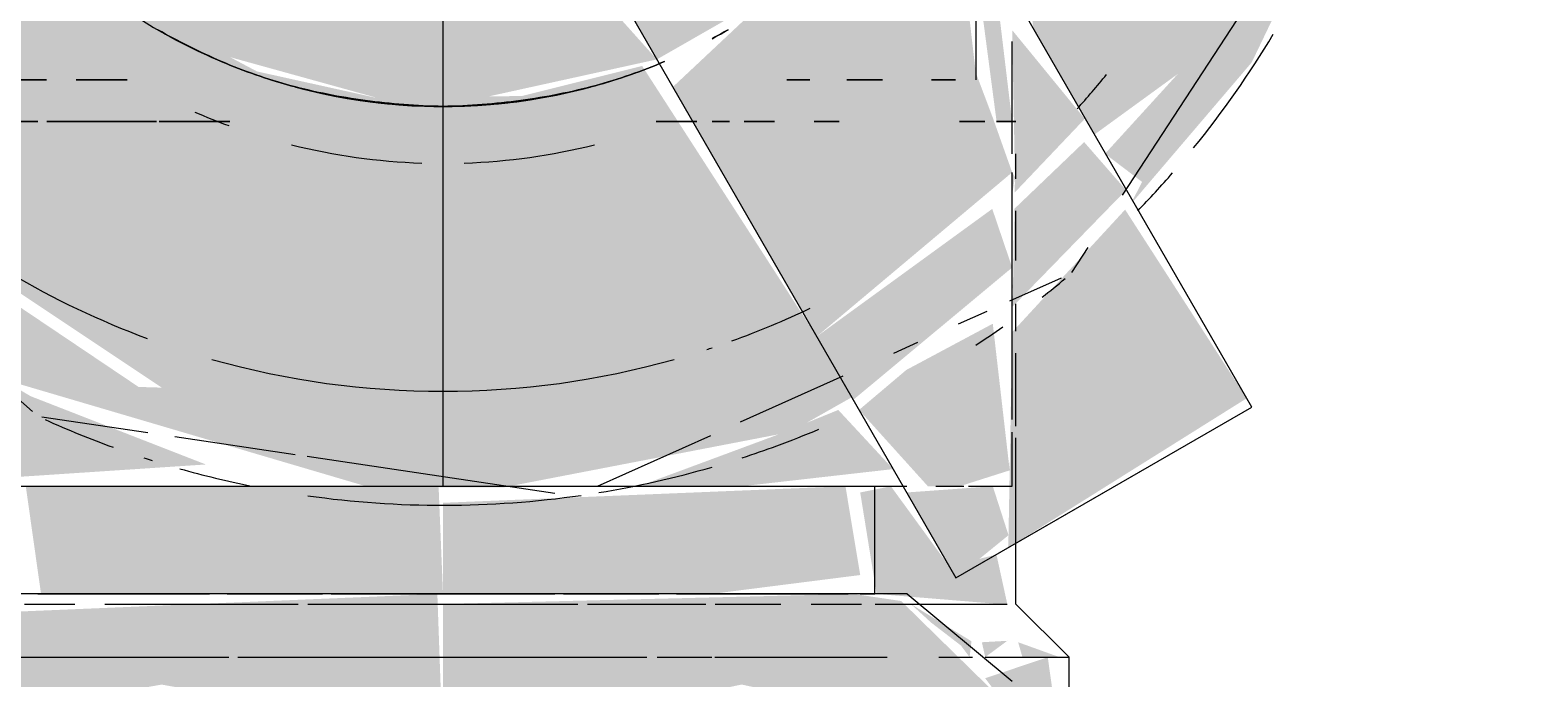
# Model space of a CAD drawing. Header units: metres. Extents: x 147 to 427, y -16 to 162.
# Drawn here: x 398.01737 to 398.057, y 0.46995 to 0.48701 of the extents above; entities that cross this region are included whole.
import ezdxf

# ---------------------------------------------------------------- set-up
doc = ezdxf.new("R2010")
doc.units = ezdxf.units.M
for name, color, linetype, lineweight in [('A-ANNO-DIMS', 7, 'Continuous', 5), ('A-ANNO-DIMS-50', 7, 'Continuous', 5), ('P-PIPE', 7, 'Continuous', 5), ('P-PIPE-CNTR', 7, 'Continuous', 5), ('P-SANR-FIXT', 7, 'Continuous', 5)]:
    doc.layers.add(name, color=color, linetype=linetype, lineweight=lineweight)
doc.styles.add('Century Gothic', font='GOTHIC.TTF', dxfattribs={"height": 0.05})
doc.styles.add('Century Gothic_1', font='GOTHIC.TTF', dxfattribs={"height": 0.075})
doc.dimstyles.new('Setores_1_5', dxfattribs={"dimscale": 0.3048, "dimtxt": 0.07831262022881443, "dimasz": 0.5208333333333333, "dimexe": 0.3937007874015747, "dimexo": 0.2460629921259842, "dimgap": 0.2870734908136483, "dimtad": 1, "dimrnd": 0.01, "dimzin": 0, "dimdsep": 46, "dimtxsty": 'Century Gothic_1', "dimblk1": 'OBLIQUE', "dimblk2": 'OBLIQUE', "dimsah": 1, "dimcen": 0.09, "dimazin": 0, "dimtfac": 1, "dimtdec": 4, "dimtix": 1, "dimtmove": 0, "dimatfit": 3, "dimfxl": 1, "dimtvp": 1, "dimtolj": 1, "dimtzin": 0, "dimarcsym": 2})
doc.dimstyles.new('Setores_1_mm', dxfattribs={"dimscale": 0.3048, "dimtxt": 0.05220841348587629, "dimasz": 0.5208333333333333, "dimexe": 0.3937007874015747, "dimexo": 0.2460629921259842, "dimgap": 0.2870734908136483, "dimtad": 1, "dimrnd": 0.01, "dimzin": 0, "dimdsep": 46, "dimtxsty": 'Century Gothic', "dimblk1": 'OBLIQUE', "dimblk2": 'OBLIQUE', "dimsah": 1, "dimcen": 0.09, "dimazin": 0, "dimtfac": 1, "dimtdec": 4, "dimtix": 1, "dimtmove": 0, "dimatfit": 3, "dimfxl": 1, "dimtvp": 1, "dimtolj": 1, "dimtzin": 0, "dimarcsym": 2})

# ---------------------------------------------------------------- blocks, each defined once
blk = doc.blocks.new('UT_Ducha higiênica - UT_Ducha higiênica-3627536-HH')
at = {"layer": 'P-SANR-FIXT', "true_color": 0xf4f4f4, "transparency": 33554598}
h = blk.add_hatch(color=7, dxfattribs=at)
h.paths.add_polyline_path([(-155.1424217252276, 0.4749999999999884), (-155.1423485391915, 0.4754185680363424), (-155.1424141741715, 0.4754185680363424)])
h.paths.add_polyline_path([(-155.143040218781, 0.5207827379223114), (-155.1423485391915, 0.5231110522543595), (-155.1428596517971, 0.5249999999999857), (-155.1511142147659, 0.5244302167617362), (-155.1464824960105, 0.522629360518699), (-155.1431318332901, 0.5208593373728139)])
h = blk.add_hatch(color=7, dxfattribs=at)
h.paths.add_polyline_path([(-155.1573485391914, 0.4849999999999948), (-155.1517122424964, 0.4862376477580795), (-155.1534662535149, 0.4881939430680752), (-155.1555368058758, 0.4877385192159673), (-155.159567778007, 0.4877921683327986), (-155.1622982866598, 0.4886361002195574), (-155.1650099244712, 0.4902576764682812), (-155.1672146980038, 0.4924999999999974), (-155.1682904208388, 0.4929999999999973), (-155.1702579839177, 0.4925000000000018), (-155.1681738567388, 0.4897098323594596), (-155.1658193522283, 0.487754549986641), (-155.1634694980489, 0.4864384013989064), (-155.1591602725072, 0.4852462340740176), (-155.1574342059003, 0.4850116430285396)])
h.paths.add_polyline_path([(-155.1447082082728, 0.4920438057782814), (-155.1436151265388, 0.4942938369561003), (-155.1425870584075, 0.4981882666842901), (-155.142627688488, 0.5021203494174805), (-155.14366178841, 0.5058188147663115), (-155.1453854821822, 0.50883883476483), (-155.1482481408816, 0.5117623522420813), (-155.1494981408816, 0.5095972887326086), (-155.1471657016953, 0.507087296304257), (-155.1457032917976, 0.5042705142441813), (-155.1450570355713, 0.5015836872348117), (-155.1451356136116, 0.4978194532921444), (-155.145984639411, 0.495050252531702), (-155.1459173159909, 0.494129327620626), (-155.1449046069885, 0.4923825628676594)])
h.paths.add_polyline_path([(-155.1720693898949, 0.5019999999999996), (-155.1695852341963, 0.5019999999999996), (-155.1689937865853, 0.5042705142441813), (-155.1672146980038, 0.5074999999999983), (-155.1648485391915, 0.5098661588123373), (-155.1616073156617, 0.511650109339058), (-155.1586810424567, 0.5123245726170979), (-155.1579397761944, 0.5129759474718549), (-155.1573485391914, 0.515000000000001), (-155.1616073156617, 0.5143329398014918), (-155.1661873739563, 0.5119630570092596), (-155.1693115962007, 0.50883883476483), (-155.1710819518441, 0.5057061630439345), (-155.1720852341963, 0.5019999999999996)])
h = blk.add_hatch(color=7, dxfattribs=at)
h.paths.add_polyline_path([(-155.1517122424964, 0.4862376477580795), (-155.148340242869, 0.4881669754173187), (-155.1453854821822, 0.4911611652351657), (-155.1449726926542, 0.4924999999999974), (-155.1464470850188, 0.4939338100733547), (-155.1476984086829, 0.4922184664331899), (-155.1502811752216, 0.4898018678858139), (-155.1524410619031, 0.4874999999999942), (-155.1517985391912, 0.4863871180180418)])
h.paths.add_polyline_path([(-155.1698485391915, 0.4929999999999973), (-155.1680050755917, 0.4935300401266964), (-155.1689591085678, 0.4956457656155595), (-155.1697072307275, 0.4989266556538753), (-155.1704698306859, 0.5019999999999996), (-155.1721581434747, 0.5014461990487026), (-155.1720555362191, 0.497774421467172), (-155.1709928716893, 0.4940787784381638), (-155.1703389202482, 0.4929999999999973), (-155.1698526044816, 0.4929999999999973)])
h.paths.add_polyline_path([(-155.1494981408816, 0.5095972887326086), (-155.1486543830592, 0.5120740728286105), (-155.1518083055558, 0.5138021428639631), (-155.1554474155578, 0.5147416168188307), (-155.1571109743482, 0.5144114743788386), (-155.1579147058526, 0.5124254627450143), (-155.1554474155578, 0.5122497123254031), (-155.1520428422038, 0.5112164606619998), (-155.1495229360551, 0.509616314738408)])
h = blk.add_hatch(color=7, dxfattribs=at)
h.paths.add_polyline_path([(-155.142336387471, 0.4797304186956965), (-155.1393470186465, 0.4827965915734658), (-155.1404521742914, 0.484062235558563), (-155.1422899384247, 0.4823051692629984), (-155.1423307033076, 0.4800455016583189)])
h.paths.add_polyline_path([(-155.1812890776961, 0.4929999999999973), (-155.1792463217948, 0.4935300401266964), (-155.1816225313594, 0.4999999999999957), (-155.1823910402836, 0.4995520433462421), (-155.1815612956008, 0.4929999999999973), (-155.1813485391914, 0.4929999999999973)])
h = blk.add_hatch(color=7, dxfattribs=at)
h.paths.add_polyline_path([(-155.179481100638, 0.4883143914236217), (-155.1791675098398, 0.4870096189432288), (-155.1767571215296, 0.4837539298559339), (-155.1771983671387, 0.4849938111970887), (-155.1793285109131, 0.488092426650423)])
h.paths.add_polyline_path([(-155.1723620705289, 0.4798068932403084), (-155.1729830638128, 0.4831454549325409), (-155.1767649470564, 0.4858931539449849), (-155.1795247858249, 0.4929999999999973), (-155.1815612956008, 0.4929999999999973), (-155.1797386737208, 0.4887826852717509), (-155.1771211368834, 0.4851540632779244), (-155.1724485391915, 0.4798791902171049)])
h.paths.add_polyline_path([(-155.1391686102086, 0.4824888649014267), (-155.1360363613646, 0.4861579682227298), (-155.134121988143, 0.4901401091167398), (-155.1333258109706, 0.4919667180878876), (-155.1333485391915, 0.4999999999999957), (-155.1379849185231, 0.4858548018016834), (-155.1399020476482, 0.4837539298559339), (-155.1389248282754, 0.483013177486633), (-155.1391818531187, 0.4825117068517759)])
h = blk.add_hatch(color=7, dxfattribs=at)
h.paths.add_polyline_path([(-155.1422822270432, 0.4827326244058527), (-155.1404353124069, 0.4846737282206806), (-155.1423485391915, 0.4870096189432288), (-155.1422748563648, 0.483141193794052)])
h.paths.add_polyline_path([(-155.1722194284978, 0.4846000000000035), (-155.1715162706483, 0.4850488052844639), (-155.1713884337577, 0.4858931539449849), (-155.1719486185257, 0.4924999999999974), (-155.1723485391915, 0.4924999999999974), (-155.1722273873577, 0.4846000000000035)])
h.paths.add_polyline_path([(-155.1423485391915, 0.4879737454057249), (-155.1428596517971, 0.4922315589106605), (-155.1433085391915, 0.4896295953672998), (-155.142515910897, 0.4882624354392403)])
h.paths.add_polyline_path([(-155.1767649470564, 0.4929999999999973), (-155.1723752751159, 0.4935300401266964), (-155.173555536219, 0.497774421467172), (-155.1738485391915, 0.4999999999999957), (-155.1811888203425, 0.4995084359281481), (-155.1790741013178, 0.4929999999999973), (-155.1781448664406, 0.4929999999999973)])
h = blk.add_hatch(color=7, dxfattribs=at)
h.paths.add_polyline_path([(-155.1724148513397, 0.482732624405844), (-155.1724485391915, 0.4929999999999973), (-155.1789116414697, 0.4924999999999974), (-155.1767624483934, 0.4858913385600067), (-155.1724485391915, 0.4827571000628486)])
h.paths.add_polyline_path([(-155.1401908622356, 0.4842520898802081), (-155.1379321313265, 0.4858931539449849), (-155.133672292558, 0.4999999999999957), (-155.1408485391914, 0.4999999999999957), (-155.1420735702592, 0.494129327620626), (-155.1423485391915, 0.4924999999999974), (-155.1417895746563, 0.4870096189432288), (-155.1404353124069, 0.4846737282206806)])
h = blk.add_hatch(color=7, dxfattribs=at)
h.paths.add_polyline_path([(-155.1499321313265, 0.4771746436089262), (-155.1474999433458, 0.4789417316129335), (-155.1521002793252, 0.4860666225593173), (-155.1552724071708, 0.4852733279658442), (-155.1591602725072, 0.4852385192159808), (-155.1622510220056, 0.4859214881871959), (-155.1661873739563, 0.4880077625104522), (-155.1687045400726, 0.4903354624166741), (-155.1715269717085, 0.4929999999999973), (-155.1719340191685, 0.4924647540338287), (-155.1713863498144, 0.4897109239038545), (-155.1719380995253, 0.4846000000000035), (-155.1723485391915, 0.4846000000000035), (-155.1718234667311, 0.4823029583373116), (-155.164127385709, 0.4771746436089262), (-155.1502773670594, 0.4771746436089262)])
h.paths.add_polyline_path([(-155.1423485391915, 0.4826844458100605), (-155.1422748563648, 0.483141193794052), (-155.1423485391915, 0.483264515017282)])
h.paths.add_polyline_path([(-155.1498423957301, 0.4870143329869355), (-155.1483262755502, 0.4881448272080657), (-155.1498383776809, 0.4870174161445135)])
h.paths.add_polyline_path([(-155.1446956121904, 0.4920220795047184), (-155.1450542919173, 0.4915927807916347), (-155.1447432845548, 0.4919332606909567)])
h.paths.add_polyline_path([(-155.1433085514884, 0.4896296165777128), (-155.1427484598572, 0.4924999999999974), (-155.1423485391915, 0.4942938369561003), (-155.1428596517971, 0.4961177143234626), (-155.1442715555944, 0.4912906481525331), (-155.1433282971832, 0.4896636748151696)])
h.paths.add_polyline_path([(-155.1723485391915, 0.4934654938951928), (-155.1724485391915, 0.4999999999999957), (-155.1738156260671, 0.4997500000000001), (-155.1724485391915, 0.4937069152516111), (-155.1723752751159, 0.4935300401266964)])
h = blk.add_hatch(color=7, dxfattribs=at)
h.paths.add_polyline_path([(-155.1474999433458, 0.4789417316129335), (-155.1423485391915, 0.483264515017282), (-155.1428596517971, 0.4847037735849092), (-155.1433085514884, 0.4858931539449849), (-155.1438512912005, 0.4905657577561924), (-155.1449839414898, 0.4915245114150377), (-155.1490985391914, 0.4875677638551714), (-155.1512927772306, 0.4855111126056631), (-155.1482760272686, 0.4802859483980057)])
h.paths.add_polyline_path([(-155.1721213795032, 0.4929999999999973), (-155.1708331996344, 0.4935716896079477), (-155.1719628239187, 0.4967647619362239), (-155.1723485391915, 0.4960918324188629), (-155.1721557253069, 0.4929999999999973)])
for points in [[(-155.142627688488, 0.4846000000000035), (-155.1423485391915, 0.4846000000000035), (-155.1428596517971, 0.4888553347687208), (-155.1433085391915, 0.4887656949150787), (-155.1427589788576, 0.4846000000000035), (-155.1426891516422, 0.4846000000000035)], [(-155.1465373359339, 0.4772744466677168), (-155.1423485391915, 0.4807583087691575), (-155.1428736116518, 0.4823029583373246), (-155.1474999433458, 0.4789417316129335), (-155.1465765981582, 0.4773424508350457)], [(-155.1424509000472, 0.4733827895496499), (-155.1361691523148, 0.4773152688201159), (-155.1393720383057, 0.4822836197703141), (-155.1423485391915, 0.4790568279223914), (-155.1424449749987, 0.4737112251848121)], [(-155.1722753531553, 0.4749999999999884), (-155.1635985391914, 0.4755738982051624), (-155.1682145823724, 0.4773706394812924), (-155.1723485391915, 0.4797955796064561), (-155.1723145841872, 0.4771746436089262)], [(-155.1437333351707, 0.4749999999999884), (-155.1424141741715, 0.4754185680363424), (-155.1428596517971, 0.4792797298715493), (-155.145138907054, 0.4780619446702891), (-155.14638440256, 0.4770095582940566), (-155.1445703548717, 0.4749999999999884), (-155.1442715555943, 0.4749999999999884)], [(-155.1494739581988, 0.4749999999999884), (-155.1454851472092, 0.4754520023373894), (-155.1469310892012, 0.4770095582940566), (-155.1485889256817, 0.4763346362510019), (-155.1521896690585, 0.4749999999999884), (-155.1494786603607, 0.4749999999999884)], [(-155.1648485391915, 0.4721647073991209), (-155.1573485391914, 0.4721647073991209), (-155.1574638110045, 0.4749763135542461), (-155.1683435882848, 0.4749999999999884), (-155.1679416353933, 0.4721647073991209), (-155.164862028157, 0.4721647073991209)], [(-155.1502773670594, 0.4721647073991209), (-155.1463534900982, 0.472662892075632), (-155.1467419374736, 0.4749999999999884), (-155.1573485391914, 0.4745648087014442), (-155.1573485391914, 0.4721647073991209), (-155.1502811752216, 0.4721647073991209)], [(-155.1438305899986, 0.4725862251847842), (-155.1424449749987, 0.4737112251848121), (-155.1428596517971, 0.4749999999999884), (-155.1451296281044, 0.4748362251848356), (-155.1438748536487, 0.472662892075632)]]:
    blk.add_hatch(color=7, dxfattribs=at).paths.add_polyline_path(points)
h = blk.add_hatch(color=7, dxfattribs=at)
h.paths.add_polyline_path([(-155.1557375892747, 0.4749740595237684), (-155.1481953983181, 0.4764272154425627), (-155.1465765981582, 0.4773424508350457), (-155.1474999433458, 0.4789417316129335), (-155.1506178400138, 0.4771746436089262), (-155.1653711790231, 0.4776150969145345), (-155.1723485391915, 0.4823051692637911), (-155.1718374265858, 0.479368235235759), (-155.16942261202, 0.4779587332789143), (-155.1593049548532, 0.4749787176453665), (-155.1573237368711, 0.4749761306511052)])
h.paths.add_polyline_path([(-155.1423485391915, 0.4797199523896323), (-155.1423239201166, 0.4804215056030272), (-155.1423485391915, 0.4800248858368424)])
h = blk.add_hatch(color=7, dxfattribs=at)
h.paths.add_polyline_path([(-155.1573485391914, 0.4679732818833502), (-155.1574974882176, 0.4721647073991209), (-155.1698919080604, 0.4716443731046938), (-155.1716379583539, 0.4699509939416847), (-155.1720693898949, 0.4693637789710089), (-155.1723485391915, 0.4689838330690141), (-155.1718374265858, 0.4666426844577621), (-155.1708152964307, 0.466499999999999), (-155.169015801081, 0.4680784313293823), (-155.1672690739681, 0.469335379450635), (-155.1647649470565, 0.4697787621612427), (-155.1626131877095, 0.469395711867044), (-155.1607670265279, 0.4681822431160211), (-155.1597322420864, 0.4671341807387229), (-155.1575485360769, 0.4679028798144048)])
h.paths.add_polyline_path([(-155.1593395663822, 0.466499999999999), (-155.1573485391914, 0.466499999999999), (-155.157549026388, 0.467861945262126), (-155.1593522638565, 0.466504835471713)])
h = blk.add_hatch(color=7, dxfattribs=at)
h.paths.add_polyline_path([(-155.1573485391914, 0.4679732818833329), (-155.1545266569357, 0.4674740521512165), (-155.1530780249473, 0.4690481917496852), (-155.1494739581988, 0.469779617429245), (-155.1474303728602, 0.4693313595156318), (-155.1462924959734, 0.4688052638407292), (-155.1436977990484, 0.466499999999999), (-155.1426891516422, 0.4667929843798218), (-155.1423485391915, 0.4670932423169916), (-155.1426891516422, 0.4694471300802602), (-155.1452744663628, 0.4719787506715671), (-155.1465232216441, 0.4721647073991209), (-155.1573485391914, 0.4719000000000021), (-155.1573485391914, 0.4689838330691268)])
h.paths.add_polyline_path([(-155.1561747946309, 0.466499999999999), (-155.1549648362965, 0.4666495393658906), (-155.1573485391914, 0.4679732818833329), (-155.1573485391914, 0.466499999999999), (-155.1563795077955, 0.466499999999999)])
at = {"layer": 'P-SANR-FIXT'}
for p, q in [((-155.1360363613646, 0.4770862251849087), (-155.1494829600085, 0.5003764172242402)), ((-155.1552724071708, 0.4924040338572285), (-155.1438305899986, 0.4725862251847842)), ((-155.1438305899986, 0.4725862251847874), (-155.1360363613646, 0.4770862251849163)), ((-155.1723485391915, 0.47499999999999), (-155.1573485391914, 0.47499999999999)), ((-155.1573485391914, 0.47499999999999), (-155.1451291322048, 0.47499999999999)), ((-155.1459656267627, 0.4721647073991209), (-155.1459656267627, 0.4749999999999884)), ((-155.1573485391914, 0.4721647073991261), (-155.1691636027646, 0.4721647073991261)), ((-155.1455334756183, 0.4721647073991261), (-155.1573485391914, 0.4721647073991261)), ((-155.1451166853041, 0.4721647073991209), (-155.1423522494271, 0.4698729639307858))]:
    blk.add_line(p, q, dxfattribs=at)
at = {"layer": 'P-SANR-FIXT', "color": 253, "true_color": 0x9e9e9e}
for p, q in [((-155.1423485391915, 0.4837539298559339), (-155.1423485391915, 0.4867053765620388)), ((-155.1423485391915, 0.4767590584327616), (-155.1423485391915, 0.4832645150172863)), ((-155.1407751919971, 0.4806312406241776), (-155.1403449426899, 0.4812887212526224)), ((-155.142410120451, 0.4798796627598756), (-155.1410520686485, 0.4804893542800053)), ((-155.1702107014972, 0.4787464352257321), (-155.1681706085758, 0.4769688300822131)), ((-155.1495103782646, 0.4766920325295465), (-155.1468007841738, 0.4779084931514825)), ((-155.1679181695579, 0.47682730589665), (-155.1651310377391, 0.4764135185180035)), ((-155.1426891516422, 0.4732452349271421), (-155.1360363613646, 0.4770862251849163)), ((-155.1423485391915, 0.4749999999999884), (-155.1423485391915, 0.4764264542566468)), ((-155.1644150403187, 0.4763072190262777), (-155.1612404243745, 0.4758359043934876)), ((-155.1532792806532, 0.4749999999999927), (-155.1502931163361, 0.476340625636346)), ((-155.1609245114228, 0.4757890028471398), (-155.1544024246662, 0.474820710940717)), ((-155.1680365324498, 0.47499999999999), (-155.1650437209088, 0.47499999999999)), ((-155.1648921679125, 0.47499999999999), (-155.1573485391914, 0.47499999999999)), ((-155.1573485391914, 0.47499999999999), (-155.1502230051791, 0.47499999999999)), ((-155.1492996046235, 0.47499999999999), (-155.1466605459331, 0.47499999999999)), ((-155.1463534900982, 0.47499999999999), (-155.1459656267627, 0.47499999999999)), ((-155.1462992330912, 0.47499999999999), (-155.1451291322047, 0.47499999999999)), ((-155.1443581581347, 0.47499999999999), (-155.1436183970345, 0.47499999999999)), ((-155.1434962920166, 0.47499999999999), (-155.1423485391915, 0.47499999999999)), ((-155.1438305899986, 0.4725862251847874), (-155.1426891516422, 0.4732452349271421)), ((-155.1680243039179, 0.4721647073991261), (-155.1634981800182, 0.4721647073991261)), ((-155.1630399954058, 0.4721647073991261), (-155.1605243694243, 0.4721647073991261)), ((-155.1602946537167, 0.4721647073991261), (-155.1573485391914, 0.4721647073991261)), ((-155.1573485391914, 0.4721647073991261), (-155.1544024246662, 0.4721647073991261)), ((-155.1541727089587, 0.4721647073991261), (-155.1516570829771, 0.4721647073991261)), ((-155.1511988983648, 0.4721647073991261), (-155.146672774465, 0.4721647073991261)), ((-155.1463534900982, 0.4721647073991261), (-155.1459656267627, 0.4721647073991261)), ((-155.1451166853041, 0.4721647073991261), (-155.1462686689715, 0.4721647073991261))]:
    blk.add_line(p, q, dxfattribs=at)
at = {"layer": 'P-SANR-FIXT', "color": 254, "true_color": 0xd5d5d5}
for p, q in [((-155.1437601882053, 0.4792735556438139), (-155.1430070392656, 0.4796116786234576)), ((-155.145465378238, 0.478508017907127), (-155.1448351209829, 0.4787909691931165)), ((-155.1680365324498, 0.47499999999999), (-155.1650437209088, 0.47499999999999)), ((-155.1679551409092, 0.47499999999999), (-155.1654412336975, 0.47499999999999)), ((-155.165024512591, 0.47499999999999), (-155.1573485391914, 0.47499999999999)), ((-155.1648921679125, 0.47499999999999), (-155.1573485391914, 0.47499999999999)), ((-155.1573485391914, 0.47499999999999), (-155.1502230051791, 0.47499999999999)), ((-155.1573485391914, 0.47499999999999), (-155.1498485391915, 0.47499999999999)), ((-155.1492996046235, 0.47499999999999), (-155.1466605459331, 0.47499999999999)), ((-155.1492558446853, 0.47499999999999), (-155.1467419374736, 0.47499999999999)), ((-155.1443581581347, 0.47499999999999), (-155.1436183970345, 0.47499999999999)), ((-155.1434962920166, 0.47499999999999), (-155.1423485391915, 0.47499999999999)), ((-155.1680243039179, 0.4721647073991261), (-155.1634981800182, 0.4721647073991261)), ((-155.1654449076048, 0.4721647073991261), (-155.1679416353933, 0.4721647073991261)), ((-155.1634644661351, 0.4721647073991261), (-155.1650712968749, 0.4721647073991261)), ((-155.1605143759344, 0.4721647073991261), (-155.1630611933859, 0.4721647073991261)), ((-155.1630399954058, 0.4721647073991261), (-155.1605243694243, 0.4721647073991261)), ((-155.1573485391914, 0.4721647073991261), (-155.1602991858757, 0.4721647073991261)), ((-155.1602946537167, 0.4721647073991261), (-155.1573485391914, 0.4721647073991261)), ((-155.1543978925072, 0.4721647073991261), (-155.1573485391914, 0.4721647073991261)), ((-155.1573485391914, 0.4721647073991261), (-155.1544024246662, 0.4721647073991261)), ((-155.151635884997, 0.4721647073991261), (-155.1541827024485, 0.4721647073991261)), ((-155.1541727089587, 0.4721647073991261), (-155.1516570829771, 0.4721647073991261)), ((-155.1467554429896, 0.4721647073991261), (-155.1512326122478, 0.4721647073991261)), ((-155.1511988983648, 0.4721647073991261), (-155.146672774465, 0.4721647073991261))]:
    blk.add_line(p, q, dxfattribs=at)
at = {"layer": 'P-SANR-FIXT', "flags": 128}
blk.add_lwpolyline([(-155.1394430959404, 0.482666868196092), (-155.1329484086493, 0.4925916513630595), (-155.1318485391915, 0.4999999999999957)], dxfattribs=at)
at = {"layer": 'P-SANR-FIXT'}
blk.add_arc((-155.1573485391915, 0.5), 0.01500000000000896, 207.2994541391875, 292.4570949241901, dxfattribs=at)
at = {"layer": 'P-SANR-FIXT', "color": 254, "true_color": 0xd5d5d5}
for centre, radius, start, end in [((-155.1573485391915, 0.5), 0.01500000000000001, 240.0000000000223, 254.4979362410298), ((-155.1573485391915, 0.5), 0.01499999999999474, 285.5020637590881, 292.4570949242093), ((-155.1573485391915, 0.5), 0.0149999999999828, 255.0000000000304, 284.9999999999689), ((-155.1573485391914, 0.5), 0.02249999999998819, 229.3053275250454, 249.7327906998164), ((-155.1573485391914, 0.5), 0.02249999999998819, 229.3053275250454, 249.7327906998164), ((-155.1573485391914, 0.5), 0.02549999999999629, 308.2587396798507, 310.0036325066563), ((-155.1573485391914, 0.5), 0.02249999999998575, 289.7651509531937, 295.4802495556979), ((-155.1573485391914, 0.5), 0.02249999999998575, 289.7651509531937, 295.4802495556979), ((-155.1573485391914, 0.5), 0.02250000000000395, 288.000000000006, 288.3663411086799), ((-155.1573485391914, 0.5), 0.02250000000000395, 288.000000000006, 288.3663411086799), ((-155.1573485391914, 0.5), 0.02249999999999451, 254.3002147250755, 285.6997852748533), ((-155.1573485391914, 0.5), 0.02249999999999451, 254.3002147250755, 285.6997852748533), ((-155.1573485391914, 0.5), 0.02549999999999282, 245.7233404647795, 250.0772166970627), ((-155.1573485391914, 0.5), 0.02549999999998248, 290.1818010233333, 292.8644198445407), ((-155.1573485391914, 0.5), 0.02549999999997937, 254.2077255797938, 258.5779321879186), ((-155.1573485391914, 0.5), 0.02549999999998252, 279.2761069342171, 286.1438613376441), ((-155.1573485391914, 0.5), 0.0254999999999811, 261.9616216357485, 278.2048437055347)]:
    blk.add_arc(centre, radius, start, end, dxfattribs=at)
at = {"layer": 'P-SANR-FIXT', "color": 254, "true_color": 0xe9e9e9}
for centre, radius, start, end in [((-155.1573485391915, 0.5), 0.01500000000001105, 298.2061766433482, 300.0000000000528), ((-155.1573485391914, 0.5), 0.02549999999997725, 303.4176731119276, 305.3497922605235)]:
    blk.add_arc(centre, radius, start, end, dxfattribs=at)
at = {"layer": 'P-SANR-FIXT', "color": 253, "true_color": 0x9e9e9e}
for centre, radius, start, end in [((-155.1573485391915, 0.5), 0.01500000000001098, 298.2061766433482, 300.0000000000528), ((-155.1573485391914, 0.5), 0.02549999999997431, 320.8717395061687, 329.0879009985644), ((-155.1573485391914, 0.5), 0.02249999999997775, 317.9743137249259, 321.0038558465831), ((-155.1573485391914, 0.5), 0.02249999999997775, 317.9743137249259, 321.0038558465831), ((-155.1573485391914, 0.5), 0.0254999999999782, 315.8872764103064, 318.9452507125574), ((-155.1573485391914, 0.5), 0.02549999999999631, 287.9999999999749, 290.1818010233231), ((-155.1573485391914, 0.5), 0.02549999999999536, 251.999999999963, 252.4992257173967)]:
    blk.add_arc(centre, radius, start, end, dxfattribs=at)
for points in [[(-155.1613519130848, 0.4855441016373893), (-155.1616681175252, 0.4856290865499014), (-155.1622907363362, 0.4858216135624387), (-155.1631915598508, 0.4861754627955352), (-155.1640529487575, 0.4865784209305017), (-155.1645976335818, 0.4868669526961651), (-155.164862028157, 0.4870174161445041)], [(-155.1515120909667, 0.486183647612525), (-155.151805793035, 0.4860575130456653), (-155.1524063420476, 0.4858216135650081), (-155.1530289608578, 0.4856290865503067), (-155.1533451652981, 0.4855441016373974)]]:
    blk.add_open_spline(points, degree=3, dxfattribs=at)
at = {"layer": 'P-SANR-FIXT', "color": 254, "true_color": 0xd5d5d5}
for points in [[(-155.164862028157, 0.487017416144504), (-155.1645976336096, 0.4868669526193458), (-155.1640529487446, 0.4865784209661536), (-155.1631915598543, 0.4861754627859823), (-155.1622907363353, 0.4858216135649983), (-155.1616681175251, 0.4856290865502981), (-155.1613519130848, 0.4855441016373894)], [(-155.1498350502259, 0.4870174161445187), (-155.149969465211, 0.4869409223109851), (-155.1501059343926, 0.4868660303237327), (-155.1502443849389, 0.4867925792894565)], [(-155.1533451652981, 0.4855441016373974), (-155.1530289608577, 0.4856290865499101), (-155.1524063420467, 0.4858216135624486), (-155.151805793037, 0.4860575130511807), (-155.1515120909667, 0.486183647612525)]]:
    blk.add_open_spline(points, degree=3, dxfattribs=at)
at = {"layer": 'P-SANR-FIXT', "color": 254, "true_color": 0xe9e9e9}
blk.add_open_spline([(-155.1502443849521, 0.4867925793256186), (-155.1501059344084, 0.4868660303674515), (-155.1499694652252, 0.486940922350039), (-155.1498350502259, 0.4870174161445187)], degree=3, dxfattribs=at)
at = {"layer": 'P-SANR-FIXT', "color": 253, "true_color": 0x9e9e9e}
for points, knots in [([(-155.1573485391914, 0.485), (-155.1580435732584, 0.4850132492004211), (-155.1590711921652, 0.4850909462854584), (-155.1603935096936, 0.4853117040873657), (-155.1610357086444, 0.4854591167248771), (-155.1613519130848, 0.4855441016373893)], [0, 0, 0, 0, 0.07142857142857142, 0.1071428571428571, 0.1428571428571428, 0.1428571428571428, 0.1428571428571428, 0.1428571428571428]), ([(-155.1533451652981, 0.4855441016373974), (-155.1536613697384, 0.4854591167244881), (-155.1543035686894, 0.4853117040875523), (-155.1556258862177, 0.485090946285354), (-155.1566535051245, 0.4850132492004227), (-155.1573485391914, 0.485)], [0.8571428571428571, 0.8571428571428571, 0.8571428571428571, 0.8571428571428571, 0.8928571428571428, 0.9285714285714286, 1, 1, 1, 1])]:
    blk.add_open_spline(points, degree=3, knots=knots, dxfattribs=at)
at = {"layer": 'P-SANR-FIXT', "color": 254, "true_color": 0xd5d5d5}
for points, knots in [([(-155.1613519130848, 0.4855441016373894), (-155.1610357086445, 0.4854591167244807), (-155.1603935096935, 0.4853117040875461), (-155.1590711921652, 0.4850909462853504), (-155.1580435732584, 0.4850132492004212), (-155.1573485391914, 0.485)], [0.8571428571428571, 0.8571428571428571, 0.8571428571428571, 0.8571428571428571, 0.8928571428571428, 0.9285714285714286, 1, 1, 1, 1]), ([(-155.1573485391914, 0.485), (-155.1566535051245, 0.4850132492004227), (-155.1556258862177, 0.4850909462854621), (-155.1543035686893, 0.4853117040873721), (-155.1536613697385, 0.4854591167248846), (-155.1533451652981, 0.4855441016373974)], [0, 0, 0, 0, 0.07142857142857142, 0.1071428571428571, 0.1428571428571428, 0.1428571428571428, 0.1428571428571428, 0.1428571428571428])]:
    blk.add_open_spline(points, degree=3, knots=knots, dxfattribs=at)
blk = doc.blocks.new('Joelho 45_90 - Agua Fria_Soldavel - MEP - Tigre - Standard-V249-HH')
at = {"layer": 'P-PIPE', "true_color": 0x69503c}
blk.add_hatch(color=27, dxfattribs=at).paths.add_polyline_path([(-155.1424776498851, 0.4719000000000028), (-155.1427630592145, 0.4732025643703626), (-155.1440046281043, 0.4728876680262589), (-155.1455451107407, 0.4749999999999891), (-155.1463534900982, 0.4748362251848406), (-155.1459212463119, 0.4721647073991215), (-155.1426891516422, 0.4719000000000028)])
h = blk.add_hatch(color=27, dxfattribs=at)
h.paths.add_polyline_path([(-155.143059120029, 0.470500796444952), (-155.1424776498851, 0.470931130817997), (-155.1431472037439, 0.470893478505074), (-155.143059120029, 0.4705030573494442)])
h.paths.add_polyline_path([(-155.1434707496066, 0.4704999999999988), (-155.1434214909403, 0.4709192061340225), (-155.145019166884, 0.4719000000000028), (-155.1444889854775, 0.4714148115384275), (-155.1436977990483, 0.4708058522903577)])
h.paths.add_polyline_path([(-155.1410988919362, 0.4704999999999988), (-155.1421907993185, 0.470893478505074), (-155.1420786610952, 0.4704999999999988), (-155.1414107630576, 0.4704999999999988)])
h = blk.add_hatch(color=27, dxfattribs=at)
h.paths.add_polyline_path([(-155.1448036281279, 0.4664999999999997), (-155.1448036281279, 0.4670656830267582), (-155.1448485391914, 0.4664999999999997)])
h.paths.add_polyline_path([(-155.1553575120007, 0.4664999999999997), (-155.1548485391914, 0.4664999999999997), (-155.1549648362965, 0.4671341807387236), (-155.1549648362965, 0.4666495393658913)])
h.paths.add_polyline_path([(-155.1408485391914, 0.4664999999999997), (-155.1414107630576, 0.4704999999999988), (-155.143059120029, 0.4699455046967084), (-155.1423485391915, 0.4689883000678609), (-155.1426891516422, 0.4667929843798224), (-155.1423485391915, 0.4664999999999997), (-155.1409421230878, 0.4664999999999997)])
at = {"layer": 'P-PIPE', "color": 254, "true_color": 0xd5d5d5}
for p, q in [((-155.1678000090606, 0.4857000000000015), (-155.169181318242, 0.4857000000000015)), ((-155.169181318242, 0.4857000000000009), (-155.1678000090606, 0.4857000000000009)), ((-155.1656692981863, 0.4857000000000015), (-155.1670143629874, 0.4857000000000015)), ((-155.1670143629874, 0.4857000000000009), (-155.1656692981863, 0.4857000000000009)), ((-155.1700702698621, 0.4846000000000009), (-155.1680258515874, 0.4846000000000009)), ((-155.1680258515874, 0.4846000000000009), (-155.1700702698621, 0.4846000000000009)), ((-155.1677864269437, 0.4846000000000009), (-155.1648985391915, 0.4846000000000009)), ((-155.1648985391915, 0.4846000000000009), (-155.1677864269437, 0.4846000000000009)), ((-155.164832186569, 0.4846000000000009), (-155.1629659573877, 0.4846000000000009)), ((-155.1629659573877, 0.4846000000000009), (-155.164832186569, 0.4846000000000009)), ((-155.1517311209953, 0.484600000000001), (-155.1506580623733, 0.484600000000001)), ((-155.1506580623733, 0.4846000000000009), (-155.1517311209953, 0.4846000000000009)), ((-155.1422485391914, 0.4830971473566318), (-155.1422485391914, 0.4837539298559345)), ((-155.1422485391914, 0.4809452114435397), (-155.1422485391914, 0.4822557409435982))]:
    blk.add_line(p, q, dxfattribs=at)
at = {"layer": 'P-PIPE', "color": 254, "true_color": 0xe9e9e9}
for p, q in [((-155.1476827153955, 0.4857000000000002), (-155.1482868219128, 0.4857000000000002)), ((-155.1482868219128, 0.4857000000000009), (-155.1476827153955, 0.4857000000000009)), ((-155.1457699324706, 0.4857000000000002), (-155.1467079332854, 0.4857000000000002)), ((-155.1467079332854, 0.4857000000000009), (-155.1457699324706, 0.4857000000000009)), ((-155.1438442460856, 0.4857000000000002), (-155.144472782059, 0.4857000000000002)), ((-155.144472782059, 0.4857000000000009), (-155.1438442460856, 0.4857000000000009)), ((-155.1502566994086, 0.484600000000001), (-155.1497985391915, 0.484600000000001)), ((-155.1497985391915, 0.4846000000000009), (-155.1502566994086, 0.4846000000000009)), ((-155.1494158129609, 0.484600000000001), (-155.1486079044276, 0.484600000000001)), ((-155.1486079044276, 0.4846000000000009), (-155.1494158129609, 0.4846000000000009)), ((-155.1475710008472, 0.484600000000001), (-155.1469106514392, 0.484600000000001)), ((-155.1469106514392, 0.4846000000000009), (-155.1475710008472, 0.4846000000000009)), ((-155.1437392256319, 0.484600000000001), (-155.1430721809062, 0.484600000000001)), ((-155.1430721809062, 0.4846000000000009), (-155.1437392256319, 0.4846000000000009))]:
    blk.add_line(p, q, dxfattribs=at)
at = {"layer": 'P-PIPE', "color": 7, "true_color": 0xf0f0f0}
for p, q in [((-155.1427630592145, 0.484600000000001), (-155.1422485391915, 0.484600000000001)), ((-155.1422485391915, 0.4846000000000009), (-155.1427630592145, 0.4846000000000009))]:
    blk.add_line(p, q, dxfattribs=at)
at = {"layer": 'P-PIPE', "color": 253, "true_color": 0x9e9e9e}
for p, q in [((-155.1422485391914, 0.4790867553897306), (-155.1422485391914, 0.4798060826304532)), ((-155.1422485391914, 0.476580933616582), (-155.1422485391914, 0.4785072598089771)), ((-155.1422485391914, 0.4734996226441978), (-155.1422485391914, 0.4762719784996068)), ((-155.1683761067861, 0.4719000000000009), (-155.1670546320977, 0.4719000000000009)), ((-155.1662565202795, 0.4719000000000009), (-155.1611612104983, 0.4719000000000009)), ((-155.1609078369156, 0.4719000000000009), (-155.1573485391914, 0.4719000000000009)), ((-155.1573485391914, 0.4719000000000009), (-155.1537950511198, 0.4719000000000009)), ((-155.1535389382524, 0.4719000000000009), (-155.1504208638833, 0.4719000000000009)), ((-155.1501718283351, 0.4719000000000009), (-155.1484459661704, 0.4719000000000009)), ((-155.1476424462852, 0.4719000000000009), (-155.1463210066344, 0.4719000000000009)), ((-155.1459600085228, 0.4719000000000009), (-155.1450253783916, 0.4719000000000009)), ((-155.1690778127958, 0.4705000000000009), (-155.1679545347513, 0.4705000000000009)), ((-155.1679545347513, 0.4705000000000009), (-155.1629918715563, 0.4705000000000009)), ((-155.1627560233864, 0.4705000000000009), (-155.1573485391914, 0.4705000000000009)), ((-155.1573485391914, 0.4705000000000009), (-155.1519765864419, 0.4705000000000009)), ((-155.1517052068266, 0.4705000000000009), (-155.1502655508612, 0.4705000000000009)), ((-155.1501835840687, 0.4705000000000009), (-155.1456392955613, 0.4705000000000009)), ((-155.1442818696216, 0.4705000000000009), (-155.1433923081037, 0.4705000000000009))]:
    blk.add_line(p, q, dxfattribs=at)
at = {"layer": 'P-PIPE'}
for p, q in [((-155.1422485391914, 0.4719000000000028), (-155.1422485391914, 0.4734996226441978)), ((-155.1450253783916, 0.4719000000000009), (-155.142477942121, 0.4719000000000009)), ((-155.1408485391914, 0.4705000000000031), (-155.1422485391914, 0.4719000000000028)), ((-155.143059120029, 0.4705000000000009), (-155.1408485391914, 0.4705000000000009)), ((-155.1408485391914, 0.4664999999999997), (-155.1408485391914, 0.4705000000000031))]:
    blk.add_line(p, q, dxfattribs=at)
at = {"layer": 'P-PIPE', "color": 254, "true_color": 0xe9e9e9, "flags": 128}
blk.add_lwpolyline([(-155.1433085391914, 0.4886921129222498), (-155.1433085391914, 0.488130530143475), (-155.1433085391914, 0.4875650590349571), (-155.1433085391914, 0.4869966042298433), (-155.1433085391914, 0.4864260751345544), (-155.1433085391914, 0.4858543844739359), (-155.1433085391914, 0.485700000000004)], dxfattribs=at)
at = {"layer": 'P-PIPE', "color": 254, "true_color": 0xd5d5d5}
for radius, start, end in [(0.01650000000002446, 246.6462177169522, 249.9999999999953), (0.01650000000000119, 255.9996049137032, 268.0540075801094), (0.01649999999998595, 271.945992419793, 284.0003950862119)]:
    blk.add_arc((-155.1573485391914, 0.4999999999999895), radius, start, end, dxfattribs=at)
blk = doc.blocks.new('DIMBLOCK125-HH')
at = {"layer": 'A-ANNO-DIMS-50'}
for p, q in [((397.2775752765779, -0.3349484372244186), (397.2775752765779, 1.143999999999999)), ((398.028251368287, -0.3349484372244186), (398.028251368287, -0.02300190657873944)), ((398.028251368287, -0.3349484372244187), (397.2775752765779, -0.3349484372244187)), ((397.2775752765779, -0.3349484372244186), (397.2775752765779, -0.4549484372244186)), ((398.028251368287, -0.3349484372244186), (398.028251368287, -0.4549484372244186))]:
    blk.add_line(p, q, dxfattribs=at)
at = {"layer": 'A-ANNO-DIMS-50', "lineweight": 25}
for p, q in [((397.2775752765779, -0.3349484372244187), (397.3569502765779, -0.2555734372244189)), ((398.028251368287, -0.3349484372244187), (398.1076263682871, -0.2555734372244189)), ((397.2775752765779, -0.3349484372244187), (397.1982002765779, -0.4143234372244187)), ((398.028251368287, -0.3349484372244187), (397.9488763682871, -0.4143234372244187))]:
    blk.add_line(p, q, dxfattribs=at)
at = {"layer": 'A-ANNO-DIMS-50', "color": 0, "insert": (397.4875866797272, -0.1513164603372782), "char_height": 0.07499999999999998, "width": 0.3967839424926597, "attachment_point": 1, "line_spacing_factor": 0.9845015114479527, "style": 'Century Gothic_1'}
blk.add_mtext('0,75 m', dxfattribs=at)
blk = doc.blocks.new('_Oblique')
at = {"color": 0, "linetype": 'ByBlock', "lineweight": -2}
blk.add_line((-0.5, -0.5), (0.5, 0.5), dxfattribs=at)
blk = doc.blocks.new('DIMBLOCK159-HH')
at = {"layer": 'A-ANNO-DIMS-50', "lineweight": 25}
for p, q in [((397.8526201416436, 0.5000000000000007), (397.7732451416436, 0.5793750000000008)), ((397.8526201416436, 0.5000000000000007), (397.9319951416436, 0.4206250000000007)), ((397.8526201416436, 0), (397.7732451416436, 0.07937500000000004)), ((397.8526201416436, 0), (397.9319951416436, -0.07937500000000004))]:
    blk.add_line(p, q, dxfattribs=at)
at = {"layer": 'A-ANNO-DIMS-50'}
for p, q in [((397.8526201416436, 0.5000000000000007), (397.7326201416436, 0.5000000000000007)), ((397.8526201416436, 0), (397.8526201416436, 0.5000000000000007)), ((397.8526201416436, 0.5000000000000007), (397.9532513682871, 0.5000000000000007)), ((397.8526201416436, 0), (397.8153669401303, 0)), ((397.8526201416436, 0), (397.9726201416436, 0))]:
    blk.add_line(p, q, dxfattribs=at)
at = {"layer": 'A-ANNO-DIMS-50', "color": 0, "insert": (397.7010321570522, 0.1397822381964837), "char_height": 0.05, "width": 0.2645226283284398, "attachment_point": 1, "rotation": 90, "line_spacing_factor": 0.9845015114479526, "style": 'Century Gothic'}
blk.add_mtext('0,50 m', dxfattribs=at)

msp = doc.modelspace()

# ---------------------------------------------------------------- linework, layer by layer
at = {"layer": 'P-PIPE-CNTR'}
msp.add_line((398.0282513682871, 0.4749999999999766), (398.0282513682871, 0.5249999999999766), dxfattribs=at)

# ---------------------------------------------------------------- block references
at = {"layer": 'P-PIPE', "color": 253, "true_color": 0x9e9e9e}
msp.add_blockref('Joelho 45_90 - Agua Fria_Soldavel - MEP - Tigre - Standard-V249-HH', (553.1855999074785, 0), dxfattribs=at)
at = {"layer": 'P-SANR-FIXT', "color": 252, "true_color": 0x898989}
msp.add_blockref('UT_Ducha higiênica - UT_Ducha higiênica-3627536-HH', (553.1855999074785, 0), dxfattribs=at)

# ---------------------------------------------------------------- dimensions: what is measured, and where the dimension line sits
at = {"layer": 'A-ANNO-DIMS'}
dim = msp.add_linear_dim(base=(397.2775752765779, -0.3349484372244186), p1=(398.028251368287, 0.05199809342126056), p2=(397.2775752765779, 1.218999999999999), dimstyle='Setores_1_5', override={"dimpost": '<>', "dimfxl": 1.387590733834073}, dxfattribs=at)
dim.commit()
dim.dimension.update_dxf_attribs({"geometry": 'DIMBLOCK125-HH', "text_midpoint": (397.6529133224325, -0.2080619651453597)})
dim = msp.add_linear_dim(base=(397.8526201416438, 0.5000000000000009), p1=(397.7403669401302, 0), p2=(398.028251368287, 0.5000000000000007), angle=89.99999999999991, dimstyle='Setores_1_mm', override={"dimpost": '<>', "dimfxl": 0.5769553223388939}, dxfattribs=at)
dim.commit()
dim.dimension.update_dxf_attribs({"geometry": 'DIMBLOCK159-HH', "text_midpoint": (397.738862493591, 0.2499999999998877)})

doc.saveas('drawing.dxf')
